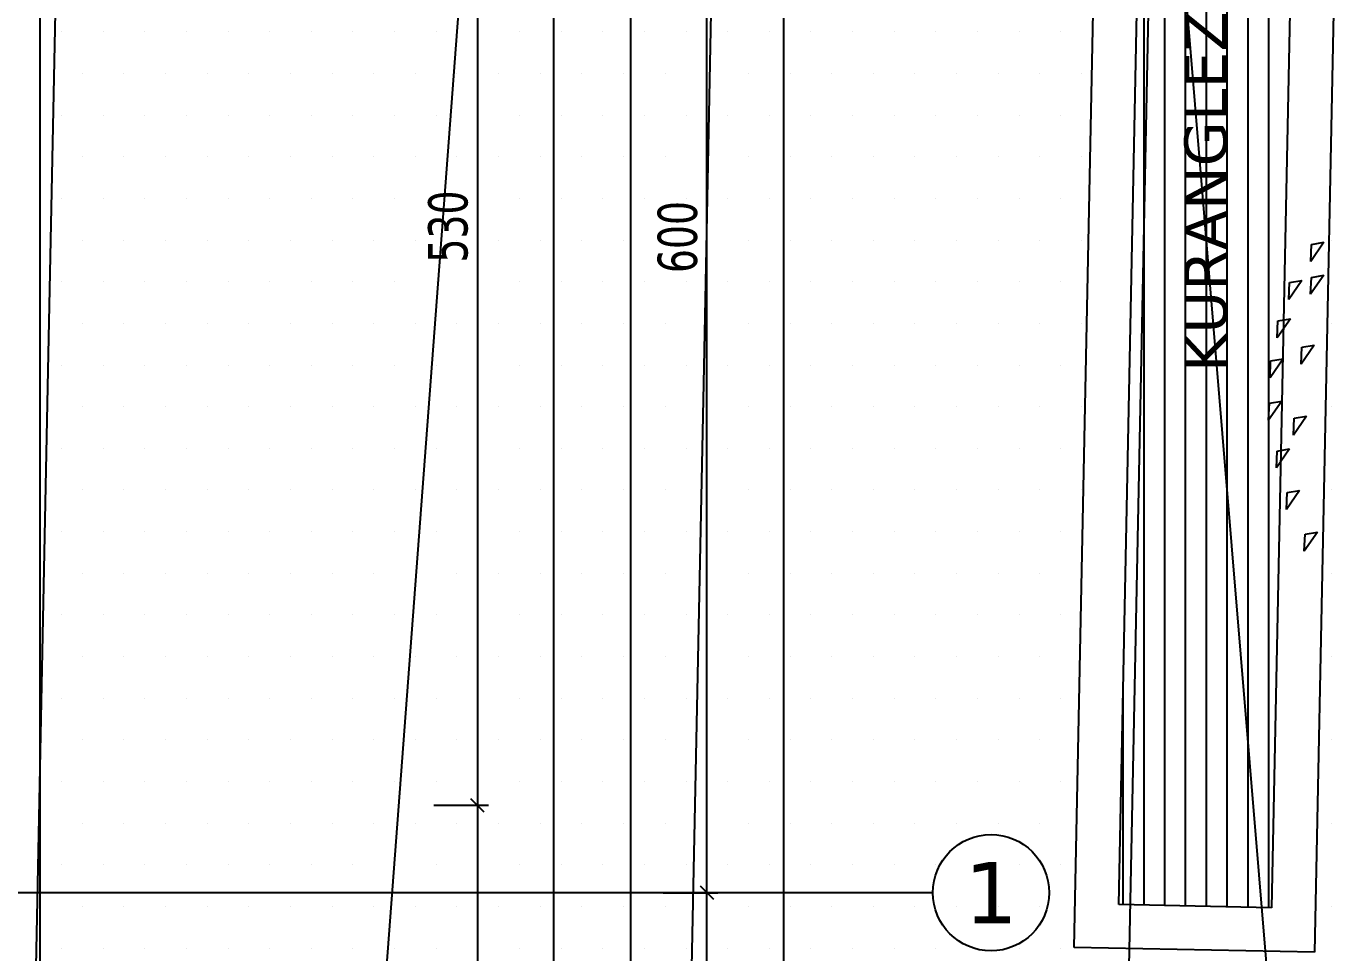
# Model space of a CAD drawing. Header units: millimetres. Extents: x 43168.9 to 43194.6, y -25545.1 to -25543.4.
# Drawn here: x 43172.2066 to 43172.3261, y -25544.3494 to -25544.2646 of the extents above; entities that cross this region are included whole.
import ezdxf
from ezdxf.enums import TextEntityAlignment as Align

# ---------------------------------------------------------------- set-up
doc = ezdxf.new("R2010")
doc.units = ezdxf.units.MM
doc.header["$LTSCALE"] = 200
for name, pattern in [('DASHDOT', [1, 0.5, -0.25, 0, -0.25]), ('DASHDOT2', [0.5, 0.25, -0.125, 0, -0.125]), ('HIDDEN2', [0.1875, 0.125, -0.0625])]:
    doc.linetypes.add(name, pattern=pattern)
doc.layers.add('agac_sgh', color=7, linetype='Continuous', true_color=0x244700)
doc.layers.add('cim_sgh', color=7, linetype='Continuous', true_color=0x248f00)
for name, color, linetype in [('aks_sgh', 5, 'DASHDOT2'), ('gor-2_sgh', 161, 'Continuous'), ('izd.tas.alt_sgh', 214, 'HIDDEN2'), ('olcuaks_sgh', 41, 'Continuous'), ('olcudis_sgh', 185, 'Continuous'), ('tarama-zemin_sgh', 197, 'Continuous'), ('vaziyet-01_sgh', 33, 'Continuous'), ('yapi-yaklasma_sgh', 41, 'DASHDOT'), ('yazi-merdi_sgh', 9, 'Continuous')]:
    doc.layers.add(name, color=color, linetype=linetype)
doc.styles.add('dim', font='VERDANA.TTF', dxfattribs={"width": 0.7})
doc.styles.add('text1', font='VERDANA.TTF')

msp = doc.modelspace()

# ---------------------------------------------------------------- linework, layer by layer
at = {"color": 0, "linetype": 'ByBlock', "lineweight": -2}
for p, q in [((43172.24728, -25544.33532), (43172.24848, -25544.33652)), ((43172.24848, -25544.33652), (43172.24728, -25544.33532)), ((43172.26948, -25544.34452), (43172.26828, -25544.34332)), ((43172.26828, -25544.34332), (43172.26948, -25544.34452))]:
    msp.add_line(p, q, dxfattribs=at)
msp.add_line((43172.28956, -25544.34392), (43172.26688, -25544.34392))
at = {"linetype": 'Continuous'}
msp.add_circle((43172.29488, -25544.34392), 0.00532, dxfattribs=at)
at = {"layer": 'agac_sgh', "color": 0}
for p, q in [((43172.32534, -25544.28441), (43172.32414, -25544.28616)), ((43172.32414, -25544.28616), (43172.32421, -25544.28461)), ((43172.32421, -25544.28461), (43172.32534, -25544.28441)), ((43172.32333, -25544.2879), (43172.32213, -25544.28965)), ((43172.32213, -25544.28965), (43172.3222, -25544.2881)), ((43172.3222, -25544.2881), (43172.32333, -25544.2879)), ((43172.32533, -25544.28743), (43172.32413, -25544.28917)), ((43172.32413, -25544.28917), (43172.3242, -25544.28762)), ((43172.3242, -25544.28762), (43172.32533, -25544.28743)), ((43172.32227, -25544.29142), (43172.32107, -25544.29316)), ((43172.32107, -25544.29316), (43172.32114, -25544.29161)), ((43172.32114, -25544.29161), (43172.32227, -25544.29142)), ((43172.32446, -25544.29381), (43172.32326, -25544.29555)), ((43172.32326, -25544.29555), (43172.32333, -25544.294)), ((43172.32333, -25544.294), (43172.32446, -25544.29381)), ((43172.3216, -25544.29506), (43172.32041, -25544.2968)), ((43172.32041, -25544.2968), (43172.32047, -25544.29526)), ((43172.32047, -25544.29526), (43172.3216, -25544.29506)), ((43172.32148, -25544.29895), (43172.32028, -25544.30069)), ((43172.32028, -25544.30069), (43172.32035, -25544.29914)), ((43172.32035, -25544.29914), (43172.32148, -25544.29895)), ((43172.32375, -25544.30031), (43172.32255, -25544.30205)), ((43172.32255, -25544.30205), (43172.32262, -25544.3005)), ((43172.32262, -25544.3005), (43172.32375, -25544.30031)), ((43172.3222, -25544.30331), (43172.321, -25544.30506)), ((43172.321, -25544.30506), (43172.32106, -25544.30351)), ((43172.32106, -25544.30351), (43172.3222, -25544.30331)), ((43172.32311, -25544.30712), (43172.32192, -25544.30886)), ((43172.32192, -25544.30886), (43172.32198, -25544.30731)), ((43172.32198, -25544.30731), (43172.32311, -25544.30712)), ((43172.32475, -25544.31094), (43172.32355, -25544.31268)), ((43172.32355, -25544.31268), (43172.32362, -25544.31113)), ((43172.32362, -25544.31113), (43172.32475, -25544.31094))]:
    msp.add_line(p, q, dxfattribs=at)
at = {"layer": 'aks_sgh'}
msp.add_line((43172.26688, -25544.34392), (43171.46488, -25544.34392), dxfattribs=at)
at = {"layer": 'cim_sgh'}
for p, q in [((43172.20982, -25544.26516), (43172.20982, -25544.26516)), ((43172.21363, -25544.26516), (43172.21363, -25544.26516)), ((43172.21744, -25544.26516), (43172.21744, -25544.26516)), ((43172.22125, -25544.26516), (43172.22125, -25544.26516)), ((43172.22506, -25544.26516), (43172.22506, -25544.26516)), ((43172.22887, -25544.26516), (43172.22887, -25544.26516)), ((43172.23268, -25544.26516), (43172.23268, -25544.26516)), ((43172.23649, -25544.26516), (43172.23649, -25544.26516)), ((43172.2403, -25544.26516), (43172.2403, -25544.26516)), ((43172.24411, -25544.26516), (43172.24411, -25544.26516)), ((43172.24792, -25544.26516), (43172.24792, -25544.26516)), ((43172.25173, -25544.26516), (43172.25173, -25544.26516)), ((43172.25554, -25544.26516), (43172.25554, -25544.26516)), ((43172.25935, -25544.26516), (43172.25935, -25544.26516)), ((43172.26316, -25544.26516), (43172.26316, -25544.26516)), ((43172.26697, -25544.26516), (43172.26697, -25544.26516)), ((43172.27078, -25544.26516), (43172.27078, -25544.26516)), ((43172.27459, -25544.26516), (43172.27459, -25544.26516)), ((43172.2784, -25544.26516), (43172.2784, -25544.26516)), ((43172.28221, -25544.26516), (43172.28221, -25544.26516)), ((43172.28602, -25544.26516), (43172.28602, -25544.26516)), ((43172.28983, -25544.26516), (43172.28983, -25544.26516)), ((43172.29364, -25544.26516), (43172.29364, -25544.26516)), ((43172.29745, -25544.26516), (43172.29745, -25544.26516)), ((43172.30126, -25544.26516), (43172.30126, -25544.26516)), ((43172.20791, -25544.26897), (43172.20791, -25544.26897)), ((43172.21172, -25544.26897), (43172.21172, -25544.26897)), ((43172.21553, -25544.26897), (43172.21553, -25544.26897)), ((43172.21934, -25544.26897), (43172.21934, -25544.26897)), ((43172.22315, -25544.26897), (43172.22315, -25544.26897)), ((43172.22696, -25544.26897), (43172.22696, -25544.26897)), ((43172.23077, -25544.26897), (43172.23077, -25544.26897)), ((43172.23458, -25544.26897), (43172.23458, -25544.26897)), ((43172.23839, -25544.26897), (43172.23839, -25544.26897)), ((43172.2422, -25544.26897), (43172.2422, -25544.26897)), ((43172.24601, -25544.26897), (43172.24601, -25544.26897)), ((43172.24982, -25544.26897), (43172.24982, -25544.26897)), ((43172.25363, -25544.26897), (43172.25363, -25544.26897)), ((43172.25744, -25544.26897), (43172.25744, -25544.26897)), ((43172.26125, -25544.26897), (43172.26125, -25544.26897)), ((43172.26506, -25544.26897), (43172.26506, -25544.26897)), ((43172.26887, -25544.26897), (43172.26887, -25544.26897)), ((43172.27268, -25544.26897), (43172.27268, -25544.26897)), ((43172.27649, -25544.26897), (43172.27649, -25544.26897)), ((43172.2803, -25544.26897), (43172.2803, -25544.26897)), ((43172.28411, -25544.26897), (43172.28411, -25544.26897)), ((43172.28792, -25544.26897), (43172.28792, -25544.26897)), ((43172.29173, -25544.26897), (43172.29173, -25544.26897)), ((43172.29554, -25544.26897), (43172.29554, -25544.26897)), ((43172.29935, -25544.26897), (43172.29935, -25544.26897)), ((43172.30316, -25544.26897), (43172.30316, -25544.26897)), ((43172.20982, -25544.27278), (43172.20982, -25544.27278)), ((43172.21363, -25544.27278), (43172.21363, -25544.27278)), ((43172.21744, -25544.27278), (43172.21744, -25544.27278)), ((43172.22125, -25544.27278), (43172.22125, -25544.27278)), ((43172.22506, -25544.27278), (43172.22506, -25544.27278)), ((43172.22887, -25544.27278), (43172.22887, -25544.27278)), ((43172.23268, -25544.27278), (43172.23268, -25544.27278)), ((43172.23649, -25544.27278), (43172.23649, -25544.27278)), ((43172.2403, -25544.27278), (43172.2403, -25544.27278)), ((43172.24411, -25544.27278), (43172.24411, -25544.27278)), ((43172.24792, -25544.27278), (43172.24792, -25544.27278)), ((43172.25173, -25544.27278), (43172.25173, -25544.27278)), ((43172.25554, -25544.27278), (43172.25554, -25544.27278)), ((43172.25935, -25544.27278), (43172.25935, -25544.27278)), ((43172.26316, -25544.27278), (43172.26316, -25544.27278)), ((43172.26697, -25544.27278), (43172.26697, -25544.27278)), ((43172.27078, -25544.27278), (43172.27078, -25544.27278)), ((43172.27459, -25544.27278), (43172.27459, -25544.27278)), ((43172.2784, -25544.27278), (43172.2784, -25544.27278)), ((43172.28221, -25544.27278), (43172.28221, -25544.27278)), ((43172.28602, -25544.27278), (43172.28602, -25544.27278)), ((43172.28983, -25544.27278), (43172.28983, -25544.27278)), ((43172.29364, -25544.27278), (43172.29364, -25544.27278)), ((43172.29745, -25544.27278), (43172.29745, -25544.27278)), ((43172.30126, -25544.27278), (43172.30126, -25544.27278)), ((43172.20791, -25544.27659), (43172.20791, -25544.27659)), ((43172.21172, -25544.27659), (43172.21172, -25544.27659)), ((43172.21553, -25544.27659), (43172.21553, -25544.27659)), ((43172.21934, -25544.27659), (43172.21934, -25544.27659)), ((43172.22315, -25544.27659), (43172.22315, -25544.27659)), ((43172.22696, -25544.27659), (43172.22696, -25544.27659)), ((43172.23077, -25544.27659), (43172.23077, -25544.27659)), ((43172.23458, -25544.27659), (43172.23458, -25544.27659)), ((43172.23839, -25544.27659), (43172.23839, -25544.27659)), ((43172.2422, -25544.27659), (43172.2422, -25544.27659)), ((43172.24601, -25544.27659), (43172.24601, -25544.27659)), ((43172.24982, -25544.27659), (43172.24982, -25544.27659)), ((43172.25363, -25544.27659), (43172.25363, -25544.27659)), ((43172.25744, -25544.27659), (43172.25744, -25544.27659)), ((43172.26125, -25544.27659), (43172.26125, -25544.27659)), ((43172.26506, -25544.27659), (43172.26506, -25544.27659)), ((43172.26887, -25544.27659), (43172.26887, -25544.27659)), ((43172.27268, -25544.27659), (43172.27268, -25544.27659)), ((43172.27649, -25544.27659), (43172.27649, -25544.27659)), ((43172.2803, -25544.27659), (43172.2803, -25544.27659)), ((43172.28411, -25544.27659), (43172.28411, -25544.27659)), ((43172.28792, -25544.27659), (43172.28792, -25544.27659)), ((43172.29173, -25544.27659), (43172.29173, -25544.27659)), ((43172.29554, -25544.27659), (43172.29554, -25544.27659)), ((43172.29935, -25544.27659), (43172.29935, -25544.27659)), ((43172.30316, -25544.27659), (43172.30316, -25544.27659)), ((43172.32602, -25544.27659), (43172.32602, -25544.27659)), ((43172.20982, -25544.2804), (43172.20982, -25544.2804)), ((43172.21363, -25544.2804), (43172.21363, -25544.2804)), ((43172.21744, -25544.2804), (43172.21744, -25544.2804)), ((43172.22125, -25544.2804), (43172.22125, -25544.2804)), ((43172.22506, -25544.2804), (43172.22506, -25544.2804)), ((43172.22887, -25544.2804), (43172.22887, -25544.2804)), ((43172.23268, -25544.2804), (43172.23268, -25544.2804)), ((43172.23649, -25544.2804), (43172.23649, -25544.2804)), ((43172.2403, -25544.2804), (43172.2403, -25544.2804)), ((43172.24411, -25544.2804), (43172.24411, -25544.2804)), ((43172.24792, -25544.2804), (43172.24792, -25544.2804)), ((43172.25173, -25544.2804), (43172.25173, -25544.2804)), ((43172.25554, -25544.2804), (43172.25554, -25544.2804)), ((43172.25935, -25544.2804), (43172.25935, -25544.2804)), ((43172.26316, -25544.2804), (43172.26316, -25544.2804)), ((43172.26697, -25544.2804), (43172.26697, -25544.2804)), ((43172.27078, -25544.2804), (43172.27078, -25544.2804)), ((43172.27459, -25544.2804), (43172.27459, -25544.2804)), ((43172.2784, -25544.2804), (43172.2784, -25544.2804)), ((43172.28221, -25544.2804), (43172.28221, -25544.2804)), ((43172.28602, -25544.2804), (43172.28602, -25544.2804)), ((43172.28983, -25544.2804), (43172.28983, -25544.2804)), ((43172.29364, -25544.2804), (43172.29364, -25544.2804)), ((43172.29745, -25544.2804), (43172.29745, -25544.2804)), ((43172.30126, -25544.2804), (43172.30126, -25544.2804)), ((43172.20791, -25544.28421), (43172.20791, -25544.28421)), ((43172.21172, -25544.28421), (43172.21172, -25544.28421)), ((43172.21553, -25544.28421), (43172.21553, -25544.28421)), ((43172.21934, -25544.28421), (43172.21934, -25544.28421)), ((43172.22315, -25544.28421), (43172.22315, -25544.28421)), ((43172.22696, -25544.28421), (43172.22696, -25544.28421)), ((43172.23077, -25544.28421), (43172.23077, -25544.28421)), ((43172.23458, -25544.28421), (43172.23458, -25544.28421)), ((43172.23839, -25544.28421), (43172.23839, -25544.28421)), ((43172.2422, -25544.28421), (43172.2422, -25544.28421)), ((43172.24601, -25544.28421), (43172.24601, -25544.28421)), ((43172.24982, -25544.28421), (43172.24982, -25544.28421)), ((43172.25363, -25544.28421), (43172.25363, -25544.28421)), ((43172.25744, -25544.28421), (43172.25744, -25544.28421)), ((43172.26125, -25544.28421), (43172.26125, -25544.28421)), ((43172.26506, -25544.28421), (43172.26506, -25544.28421)), ((43172.26887, -25544.28421), (43172.26887, -25544.28421)), ((43172.27268, -25544.28421), (43172.27268, -25544.28421)), ((43172.27649, -25544.28421), (43172.27649, -25544.28421)), ((43172.2803, -25544.28421), (43172.2803, -25544.28421)), ((43172.28411, -25544.28421), (43172.28411, -25544.28421)), ((43172.28792, -25544.28421), (43172.28792, -25544.28421)), ((43172.29173, -25544.28421), (43172.29173, -25544.28421)), ((43172.29554, -25544.28421), (43172.29554, -25544.28421)), ((43172.29935, -25544.28421), (43172.29935, -25544.28421)), ((43172.30316, -25544.28421), (43172.30316, -25544.28421)), ((43172.32602, -25544.28421), (43172.32602, -25544.28421)), ((43172.20982, -25544.28802), (43172.20982, -25544.28802)), ((43172.21363, -25544.28802), (43172.21363, -25544.28802)), ((43172.21744, -25544.28802), (43172.21744, -25544.28802)), ((43172.22125, -25544.28802), (43172.22125, -25544.28802)), ((43172.22506, -25544.28802), (43172.22506, -25544.28802)), ((43172.22887, -25544.28802), (43172.22887, -25544.28802)), ((43172.23268, -25544.28802), (43172.23268, -25544.28802)), ((43172.23649, -25544.28802), (43172.23649, -25544.28802)), ((43172.2403, -25544.28802), (43172.2403, -25544.28802)), ((43172.24411, -25544.28802), (43172.24411, -25544.28802)), ((43172.24792, -25544.28802), (43172.24792, -25544.28802)), ((43172.25173, -25544.28802), (43172.25173, -25544.28802)), ((43172.25554, -25544.28802), (43172.25554, -25544.28802)), ((43172.25935, -25544.28802), (43172.25935, -25544.28802)), ((43172.26316, -25544.28802), (43172.26316, -25544.28802)), ((43172.26697, -25544.28802), (43172.26697, -25544.28802)), ((43172.27078, -25544.28802), (43172.27078, -25544.28802)), ((43172.27459, -25544.28802), (43172.27459, -25544.28802)), ((43172.2784, -25544.28802), (43172.2784, -25544.28802)), ((43172.28221, -25544.28802), (43172.28221, -25544.28802)), ((43172.28602, -25544.28802), (43172.28602, -25544.28802)), ((43172.28983, -25544.28802), (43172.28983, -25544.28802)), ((43172.29364, -25544.28802), (43172.29364, -25544.28802)), ((43172.29745, -25544.28802), (43172.29745, -25544.28802)), ((43172.30126, -25544.28802), (43172.30126, -25544.28802)), ((43172.20791, -25544.29183), (43172.20791, -25544.29183)), ((43172.21172, -25544.29183), (43172.21172, -25544.29183)), ((43172.21553, -25544.29183), (43172.21553, -25544.29183)), ((43172.21934, -25544.29183), (43172.21934, -25544.29183)), ((43172.22315, -25544.29183), (43172.22315, -25544.29183)), ((43172.22696, -25544.29183), (43172.22696, -25544.29183)), ((43172.23077, -25544.29183), (43172.23077, -25544.29183)), ((43172.23458, -25544.29183), (43172.23458, -25544.29183)), ((43172.23839, -25544.29183), (43172.23839, -25544.29183)), ((43172.2422, -25544.29183), (43172.2422, -25544.29183)), ((43172.24601, -25544.29183), (43172.24601, -25544.29183)), ((43172.24982, -25544.29183), (43172.24982, -25544.29183)), ((43172.25363, -25544.29183), (43172.25363, -25544.29183)), ((43172.25744, -25544.29183), (43172.25744, -25544.29183)), ((43172.26125, -25544.29183), (43172.26125, -25544.29183)), ((43172.26506, -25544.29183), (43172.26506, -25544.29183)), ((43172.26887, -25544.29183), (43172.26887, -25544.29183)), ((43172.27268, -25544.29183), (43172.27268, -25544.29183)), ((43172.27649, -25544.29183), (43172.27649, -25544.29183)), ((43172.2803, -25544.29183), (43172.2803, -25544.29183)), ((43172.28411, -25544.29183), (43172.28411, -25544.29183)), ((43172.28792, -25544.29183), (43172.28792, -25544.29183)), ((43172.29173, -25544.29183), (43172.29173, -25544.29183)), ((43172.29554, -25544.29183), (43172.29554, -25544.29183)), ((43172.29935, -25544.29183), (43172.29935, -25544.29183)), ((43172.30316, -25544.29183), (43172.30316, -25544.29183)), ((43172.32602, -25544.29183), (43172.32602, -25544.29183)), ((43172.20982, -25544.29564), (43172.20982, -25544.29564)), ((43172.21363, -25544.29564), (43172.21363, -25544.29564)), ((43172.21744, -25544.29564), (43172.21744, -25544.29564)), ((43172.22125, -25544.29564), (43172.22125, -25544.29564)), ((43172.22506, -25544.29564), (43172.22506, -25544.29564)), ((43172.22887, -25544.29564), (43172.22887, -25544.29564)), ((43172.23268, -25544.29564), (43172.23268, -25544.29564)), ((43172.23649, -25544.29564), (43172.23649, -25544.29564)), ((43172.2403, -25544.29564), (43172.2403, -25544.29564)), ((43172.24411, -25544.29564), (43172.24411, -25544.29564)), ((43172.24792, -25544.29564), (43172.24792, -25544.29564)), ((43172.25173, -25544.29564), (43172.25173, -25544.29564)), ((43172.25554, -25544.29564), (43172.25554, -25544.29564)), ((43172.25935, -25544.29564), (43172.25935, -25544.29564)), ((43172.26316, -25544.29564), (43172.26316, -25544.29564)), ((43172.26697, -25544.29564), (43172.26697, -25544.29564)), ((43172.27078, -25544.29564), (43172.27078, -25544.29564)), ((43172.27459, -25544.29564), (43172.27459, -25544.29564)), ((43172.2784, -25544.29564), (43172.2784, -25544.29564)), ((43172.28221, -25544.29564), (43172.28221, -25544.29564)), ((43172.28602, -25544.29564), (43172.28602, -25544.29564)), ((43172.28983, -25544.29564), (43172.28983, -25544.29564)), ((43172.29364, -25544.29564), (43172.29364, -25544.29564)), ((43172.29745, -25544.29564), (43172.29745, -25544.29564)), ((43172.30126, -25544.29564), (43172.30126, -25544.29564)), ((43172.20791, -25544.29945), (43172.20791, -25544.29945)), ((43172.21172, -25544.29945), (43172.21172, -25544.29945)), ((43172.21553, -25544.29945), (43172.21553, -25544.29945)), ((43172.21934, -25544.29945), (43172.21934, -25544.29945)), ((43172.22315, -25544.29945), (43172.22315, -25544.29945)), ((43172.22696, -25544.29945), (43172.22696, -25544.29945)), ((43172.23077, -25544.29945), (43172.23077, -25544.29945)), ((43172.23458, -25544.29945), (43172.23458, -25544.29945)), ((43172.23839, -25544.29945), (43172.23839, -25544.29945)), ((43172.2422, -25544.29945), (43172.2422, -25544.29945)), ((43172.24601, -25544.29945), (43172.24601, -25544.29945)), ((43172.24982, -25544.29945), (43172.24982, -25544.29945)), ((43172.25363, -25544.29945), (43172.25363, -25544.29945)), ((43172.25744, -25544.29945), (43172.25744, -25544.29945)), ((43172.26125, -25544.29945), (43172.26125, -25544.29945)), ((43172.26506, -25544.29945), (43172.26506, -25544.29945)), ((43172.26887, -25544.29945), (43172.26887, -25544.29945)), ((43172.27268, -25544.29945), (43172.27268, -25544.29945)), ((43172.27649, -25544.29945), (43172.27649, -25544.29945)), ((43172.2803, -25544.29945), (43172.2803, -25544.29945)), ((43172.28411, -25544.29945), (43172.28411, -25544.29945)), ((43172.28792, -25544.29945), (43172.28792, -25544.29945)), ((43172.29173, -25544.29945), (43172.29173, -25544.29945)), ((43172.29554, -25544.29945), (43172.29554, -25544.29945)), ((43172.29935, -25544.29945), (43172.29935, -25544.29945)), ((43172.30316, -25544.29945), (43172.30316, -25544.29945)), ((43172.32602, -25544.29945), (43172.32602, -25544.29945)), ((43172.20982, -25544.30326), (43172.20982, -25544.30326)), ((43172.21363, -25544.30326), (43172.21363, -25544.30326)), ((43172.21744, -25544.30326), (43172.21744, -25544.30326)), ((43172.22125, -25544.30326), (43172.22125, -25544.30326)), ((43172.22506, -25544.30326), (43172.22506, -25544.30326)), ((43172.22887, -25544.30326), (43172.22887, -25544.30326)), ((43172.23268, -25544.30326), (43172.23268, -25544.30326)), ((43172.23649, -25544.30326), (43172.23649, -25544.30326)), ((43172.2403, -25544.30326), (43172.2403, -25544.30326)), ((43172.24411, -25544.30326), (43172.24411, -25544.30326)), ((43172.24792, -25544.30326), (43172.24792, -25544.30326)), ((43172.25173, -25544.30326), (43172.25173, -25544.30326)), ((43172.25554, -25544.30326), (43172.25554, -25544.30326)), ((43172.25935, -25544.30326), (43172.25935, -25544.30326)), ((43172.26316, -25544.30326), (43172.26316, -25544.30326)), ((43172.26697, -25544.30326), (43172.26697, -25544.30326)), ((43172.27078, -25544.30326), (43172.27078, -25544.30326)), ((43172.27459, -25544.30326), (43172.27459, -25544.30326)), ((43172.2784, -25544.30326), (43172.2784, -25544.30326)), ((43172.28221, -25544.30326), (43172.28221, -25544.30326)), ((43172.28602, -25544.30326), (43172.28602, -25544.30326)), ((43172.28983, -25544.30326), (43172.28983, -25544.30326)), ((43172.29364, -25544.30326), (43172.29364, -25544.30326)), ((43172.29745, -25544.30326), (43172.29745, -25544.30326)), ((43172.30126, -25544.30326), (43172.30126, -25544.30326)), ((43172.20791, -25544.30707), (43172.20791, -25544.30707)), ((43172.21172, -25544.30707), (43172.21172, -25544.30707)), ((43172.21553, -25544.30707), (43172.21553, -25544.30707)), ((43172.21934, -25544.30707), (43172.21934, -25544.30707)), ((43172.22315, -25544.30707), (43172.22315, -25544.30707)), ((43172.22696, -25544.30707), (43172.22696, -25544.30707)), ((43172.23077, -25544.30707), (43172.23077, -25544.30707)), ((43172.23458, -25544.30707), (43172.23458, -25544.30707)), ((43172.23839, -25544.30707), (43172.23839, -25544.30707)), ((43172.2422, -25544.30707), (43172.2422, -25544.30707)), ((43172.24601, -25544.30707), (43172.24601, -25544.30707)), ((43172.24982, -25544.30707), (43172.24982, -25544.30707)), ((43172.25363, -25544.30707), (43172.25363, -25544.30707)), ((43172.25744, -25544.30707), (43172.25744, -25544.30707)), ((43172.26125, -25544.30707), (43172.26125, -25544.30707)), ((43172.26506, -25544.30707), (43172.26506, -25544.30707)), ((43172.26887, -25544.30707), (43172.26887, -25544.30707)), ((43172.27268, -25544.30707), (43172.27268, -25544.30707)), ((43172.27649, -25544.30707), (43172.27649, -25544.30707)), ((43172.2803, -25544.30707), (43172.2803, -25544.30707)), ((43172.28411, -25544.30707), (43172.28411, -25544.30707)), ((43172.28792, -25544.30707), (43172.28792, -25544.30707)), ((43172.29173, -25544.30707), (43172.29173, -25544.30707)), ((43172.29554, -25544.30707), (43172.29554, -25544.30707)), ((43172.29935, -25544.30707), (43172.29935, -25544.30707)), ((43172.30316, -25544.30707), (43172.30316, -25544.30707)), ((43172.32602, -25544.30707), (43172.32602, -25544.30707)), ((43172.20982, -25544.31088), (43172.20982, -25544.31088)), ((43172.21363, -25544.31088), (43172.21363, -25544.31088)), ((43172.21744, -25544.31088), (43172.21744, -25544.31088)), ((43172.22125, -25544.31088), (43172.22125, -25544.31088)), ((43172.22506, -25544.31088), (43172.22506, -25544.31088)), ((43172.22887, -25544.31088), (43172.22887, -25544.31088)), ((43172.23268, -25544.31088), (43172.23268, -25544.31088)), ((43172.23649, -25544.31088), (43172.23649, -25544.31088)), ((43172.2403, -25544.31088), (43172.2403, -25544.31088)), ((43172.24411, -25544.31088), (43172.24411, -25544.31088)), ((43172.24792, -25544.31088), (43172.24792, -25544.31088)), ((43172.25173, -25544.31088), (43172.25173, -25544.31088)), ((43172.25554, -25544.31088), (43172.25554, -25544.31088)), ((43172.25935, -25544.31088), (43172.25935, -25544.31088)), ((43172.26316, -25544.31088), (43172.26316, -25544.31088)), ((43172.26697, -25544.31088), (43172.26697, -25544.31088)), ((43172.27078, -25544.31088), (43172.27078, -25544.31088)), ((43172.27459, -25544.31088), (43172.27459, -25544.31088)), ((43172.2784, -25544.31088), (43172.2784, -25544.31088)), ((43172.28221, -25544.31088), (43172.28221, -25544.31088)), ((43172.28602, -25544.31088), (43172.28602, -25544.31088)), ((43172.28983, -25544.31088), (43172.28983, -25544.31088)), ((43172.29364, -25544.31088), (43172.29364, -25544.31088)), ((43172.29745, -25544.31088), (43172.29745, -25544.31088)), ((43172.30126, -25544.31088), (43172.30126, -25544.31088)), ((43172.20791, -25544.31469), (43172.20791, -25544.31469)), ((43172.21172, -25544.31469), (43172.21172, -25544.31469)), ((43172.21553, -25544.31469), (43172.21553, -25544.31469)), ((43172.21934, -25544.31469), (43172.21934, -25544.31469)), ((43172.22315, -25544.31469), (43172.22315, -25544.31469)), ((43172.22696, -25544.31469), (43172.22696, -25544.31469)), ((43172.23077, -25544.31469), (43172.23077, -25544.31469)), ((43172.23458, -25544.31469), (43172.23458, -25544.31469)), ((43172.23839, -25544.31469), (43172.23839, -25544.31469)), ((43172.2422, -25544.31469), (43172.2422, -25544.31469)), ((43172.24601, -25544.31469), (43172.24601, -25544.31469)), ((43172.24982, -25544.31469), (43172.24982, -25544.31469)), ((43172.25363, -25544.31469), (43172.25363, -25544.31469)), ((43172.25744, -25544.31469), (43172.25744, -25544.31469)), ((43172.26125, -25544.31469), (43172.26125, -25544.31469)), ((43172.26506, -25544.31469), (43172.26506, -25544.31469)), ((43172.26887, -25544.31469), (43172.26887, -25544.31469)), ((43172.27268, -25544.31469), (43172.27268, -25544.31469)), ((43172.27649, -25544.31469), (43172.27649, -25544.31469)), ((43172.2803, -25544.31469), (43172.2803, -25544.31469)), ((43172.28411, -25544.31469), (43172.28411, -25544.31469)), ((43172.28792, -25544.31469), (43172.28792, -25544.31469)), ((43172.29173, -25544.31469), (43172.29173, -25544.31469)), ((43172.29554, -25544.31469), (43172.29554, -25544.31469)), ((43172.29935, -25544.31469), (43172.29935, -25544.31469)), ((43172.30316, -25544.31469), (43172.30316, -25544.31469)), ((43172.32602, -25544.31469), (43172.32602, -25544.31469)), ((43172.20982, -25544.3185), (43172.20982, -25544.3185)), ((43172.21363, -25544.3185), (43172.21363, -25544.3185)), ((43172.21744, -25544.3185), (43172.21744, -25544.3185)), ((43172.22125, -25544.3185), (43172.22125, -25544.3185)), ((43172.22506, -25544.3185), (43172.22506, -25544.3185)), ((43172.22887, -25544.3185), (43172.22887, -25544.3185)), ((43172.23268, -25544.3185), (43172.23268, -25544.3185)), ((43172.23649, -25544.3185), (43172.23649, -25544.3185)), ((43172.2403, -25544.3185), (43172.2403, -25544.3185)), ((43172.24411, -25544.3185), (43172.24411, -25544.3185)), ((43172.24792, -25544.3185), (43172.24792, -25544.3185)), ((43172.25173, -25544.3185), (43172.25173, -25544.3185)), ((43172.25554, -25544.3185), (43172.25554, -25544.3185)), ((43172.25935, -25544.3185), (43172.25935, -25544.3185)), ((43172.26316, -25544.3185), (43172.26316, -25544.3185)), ((43172.26697, -25544.3185), (43172.26697, -25544.3185)), ((43172.27078, -25544.3185), (43172.27078, -25544.3185)), ((43172.27459, -25544.3185), (43172.27459, -25544.3185)), ((43172.2784, -25544.3185), (43172.2784, -25544.3185)), ((43172.28221, -25544.3185), (43172.28221, -25544.3185)), ((43172.28602, -25544.3185), (43172.28602, -25544.3185)), ((43172.28983, -25544.3185), (43172.28983, -25544.3185)), ((43172.29364, -25544.3185), (43172.29364, -25544.3185)), ((43172.29745, -25544.3185), (43172.29745, -25544.3185)), ((43172.30126, -25544.3185), (43172.30126, -25544.3185)), ((43172.20791, -25544.32231), (43172.20791, -25544.32231)), ((43172.21172, -25544.32231), (43172.21172, -25544.32231)), ((43172.21553, -25544.32231), (43172.21553, -25544.32231)), ((43172.21934, -25544.32231), (43172.21934, -25544.32231)), ((43172.22315, -25544.32231), (43172.22315, -25544.32231)), ((43172.22696, -25544.32231), (43172.22696, -25544.32231)), ((43172.23077, -25544.32231), (43172.23077, -25544.32231)), ((43172.23458, -25544.32231), (43172.23458, -25544.32231)), ((43172.23839, -25544.32231), (43172.23839, -25544.32231)), ((43172.2422, -25544.32231), (43172.2422, -25544.32231)), ((43172.24601, -25544.32231), (43172.24601, -25544.32231)), ((43172.24982, -25544.32231), (43172.24982, -25544.32231)), ((43172.25363, -25544.32231), (43172.25363, -25544.32231)), ((43172.25744, -25544.32231), (43172.25744, -25544.32231)), ((43172.26125, -25544.32231), (43172.26125, -25544.32231)), ((43172.26506, -25544.32231), (43172.26506, -25544.32231)), ((43172.26887, -25544.32231), (43172.26887, -25544.32231)), ((43172.27268, -25544.32231), (43172.27268, -25544.32231)), ((43172.27649, -25544.32231), (43172.27649, -25544.32231)), ((43172.2803, -25544.32231), (43172.2803, -25544.32231)), ((43172.28411, -25544.32231), (43172.28411, -25544.32231)), ((43172.28792, -25544.32231), (43172.28792, -25544.32231)), ((43172.29173, -25544.32231), (43172.29173, -25544.32231)), ((43172.29554, -25544.32231), (43172.29554, -25544.32231)), ((43172.29935, -25544.32231), (43172.29935, -25544.32231)), ((43172.32602, -25544.32231), (43172.32602, -25544.32231)), ((43172.20982, -25544.32612), (43172.20982, -25544.32612)), ((43172.21363, -25544.32612), (43172.21363, -25544.32612)), ((43172.21744, -25544.32612), (43172.21744, -25544.32612)), ((43172.22125, -25544.32612), (43172.22125, -25544.32612)), ((43172.22506, -25544.32612), (43172.22506, -25544.32612)), ((43172.22887, -25544.32612), (43172.22887, -25544.32612)), ((43172.23268, -25544.32612), (43172.23268, -25544.32612)), ((43172.23649, -25544.32612), (43172.23649, -25544.32612)), ((43172.2403, -25544.32612), (43172.2403, -25544.32612)), ((43172.24411, -25544.32612), (43172.24411, -25544.32612)), ((43172.24792, -25544.32612), (43172.24792, -25544.32612)), ((43172.25173, -25544.32612), (43172.25173, -25544.32612)), ((43172.25554, -25544.32612), (43172.25554, -25544.32612)), ((43172.25935, -25544.32612), (43172.25935, -25544.32612)), ((43172.26316, -25544.32612), (43172.26316, -25544.32612)), ((43172.26697, -25544.32612), (43172.26697, -25544.32612)), ((43172.27078, -25544.32612), (43172.27078, -25544.32612)), ((43172.27459, -25544.32612), (43172.27459, -25544.32612)), ((43172.2784, -25544.32612), (43172.2784, -25544.32612)), ((43172.28221, -25544.32612), (43172.28221, -25544.32612)), ((43172.28602, -25544.32612), (43172.28602, -25544.32612)), ((43172.28983, -25544.32612), (43172.28983, -25544.32612)), ((43172.29364, -25544.32612), (43172.29364, -25544.32612)), ((43172.29745, -25544.32612), (43172.29745, -25544.32612)), ((43172.30126, -25544.32612), (43172.30126, -25544.32612)), ((43172.20791, -25544.32993), (43172.20791, -25544.32993)), ((43172.21172, -25544.32993), (43172.21172, -25544.32993)), ((43172.21553, -25544.32993), (43172.21553, -25544.32993)), ((43172.21934, -25544.32993), (43172.21934, -25544.32993)), ((43172.22315, -25544.32993), (43172.22315, -25544.32993)), ((43172.22696, -25544.32993), (43172.22696, -25544.32993)), ((43172.23077, -25544.32993), (43172.23077, -25544.32993)), ((43172.23458, -25544.32993), (43172.23458, -25544.32993)), ((43172.23839, -25544.32993), (43172.23839, -25544.32993)), ((43172.2422, -25544.32993), (43172.2422, -25544.32993)), ((43172.24601, -25544.32993), (43172.24601, -25544.32993)), ((43172.24982, -25544.32993), (43172.24982, -25544.32993)), ((43172.25363, -25544.32993), (43172.25363, -25544.32993)), ((43172.25744, -25544.32993), (43172.25744, -25544.32993)), ((43172.26125, -25544.32993), (43172.26125, -25544.32993)), ((43172.26506, -25544.32993), (43172.26506, -25544.32993)), ((43172.26887, -25544.32993), (43172.26887, -25544.32993)), ((43172.27268, -25544.32993), (43172.27268, -25544.32993)), ((43172.27649, -25544.32993), (43172.27649, -25544.32993)), ((43172.2803, -25544.32993), (43172.2803, -25544.32993)), ((43172.28411, -25544.32993), (43172.28411, -25544.32993)), ((43172.28792, -25544.32993), (43172.28792, -25544.32993)), ((43172.29173, -25544.32993), (43172.29173, -25544.32993)), ((43172.29554, -25544.32993), (43172.29554, -25544.32993)), ((43172.29935, -25544.32993), (43172.29935, -25544.32993)), ((43172.32602, -25544.32993), (43172.32602, -25544.32993)), ((43172.20982, -25544.33374), (43172.20982, -25544.33374)), ((43172.21363, -25544.33374), (43172.21363, -25544.33374)), ((43172.21744, -25544.33374), (43172.21744, -25544.33374)), ((43172.22125, -25544.33374), (43172.22125, -25544.33374)), ((43172.22506, -25544.33374), (43172.22506, -25544.33374)), ((43172.22887, -25544.33374), (43172.22887, -25544.33374)), ((43172.23268, -25544.33374), (43172.23268, -25544.33374)), ((43172.23649, -25544.33374), (43172.23649, -25544.33374)), ((43172.2403, -25544.33374), (43172.2403, -25544.33374)), ((43172.24411, -25544.33374), (43172.24411, -25544.33374)), ((43172.24792, -25544.33374), (43172.24792, -25544.33374)), ((43172.25173, -25544.33374), (43172.25173, -25544.33374)), ((43172.25554, -25544.33374), (43172.25554, -25544.33374)), ((43172.25935, -25544.33374), (43172.25935, -25544.33374)), ((43172.26316, -25544.33374), (43172.26316, -25544.33374)), ((43172.26697, -25544.33374), (43172.26697, -25544.33374)), ((43172.27078, -25544.33374), (43172.27078, -25544.33374)), ((43172.27459, -25544.33374), (43172.27459, -25544.33374)), ((43172.2784, -25544.33374), (43172.2784, -25544.33374)), ((43172.28221, -25544.33374), (43172.28221, -25544.33374)), ((43172.28602, -25544.33374), (43172.28602, -25544.33374)), ((43172.28983, -25544.33374), (43172.28983, -25544.33374)), ((43172.29364, -25544.33374), (43172.29364, -25544.33374)), ((43172.29745, -25544.33374), (43172.29745, -25544.33374)), ((43172.30126, -25544.33374), (43172.30126, -25544.33374)), ((43172.20791, -25544.33755), (43172.20791, -25544.33755)), ((43172.21172, -25544.33755), (43172.21172, -25544.33755)), ((43172.21553, -25544.33755), (43172.21553, -25544.33755)), ((43172.21934, -25544.33755), (43172.21934, -25544.33755)), ((43172.22315, -25544.33755), (43172.22315, -25544.33755)), ((43172.22696, -25544.33755), (43172.22696, -25544.33755)), ((43172.23077, -25544.33755), (43172.23077, -25544.33755)), ((43172.23458, -25544.33755), (43172.23458, -25544.33755)), ((43172.23839, -25544.33755), (43172.23839, -25544.33755)), ((43172.2422, -25544.33755), (43172.2422, -25544.33755)), ((43172.24601, -25544.33755), (43172.24601, -25544.33755)), ((43172.24982, -25544.33755), (43172.24982, -25544.33755)), ((43172.25363, -25544.33755), (43172.25363, -25544.33755)), ((43172.25744, -25544.33755), (43172.25744, -25544.33755)), ((43172.26125, -25544.33755), (43172.26125, -25544.33755)), ((43172.26506, -25544.33755), (43172.26506, -25544.33755)), ((43172.26887, -25544.33755), (43172.26887, -25544.33755)), ((43172.27268, -25544.33755), (43172.27268, -25544.33755)), ((43172.27649, -25544.33755), (43172.27649, -25544.33755)), ((43172.2803, -25544.33755), (43172.2803, -25544.33755)), ((43172.28411, -25544.33755), (43172.28411, -25544.33755)), ((43172.28792, -25544.33755), (43172.28792, -25544.33755)), ((43172.29173, -25544.33755), (43172.29173, -25544.33755)), ((43172.29554, -25544.33755), (43172.29554, -25544.33755)), ((43172.29935, -25544.33755), (43172.29935, -25544.33755)), ((43172.32602, -25544.33755), (43172.32602, -25544.33755)), ((43172.20982, -25544.34136), (43172.20982, -25544.34136)), ((43172.21363, -25544.34136), (43172.21363, -25544.34136)), ((43172.21744, -25544.34136), (43172.21744, -25544.34136)), ((43172.22125, -25544.34136), (43172.22125, -25544.34136)), ((43172.22506, -25544.34136), (43172.22506, -25544.34136)), ((43172.22887, -25544.34136), (43172.22887, -25544.34136)), ((43172.23268, -25544.34136), (43172.23268, -25544.34136)), ((43172.23649, -25544.34136), (43172.23649, -25544.34136)), ((43172.2403, -25544.34136), (43172.2403, -25544.34136)), ((43172.24411, -25544.34136), (43172.24411, -25544.34136)), ((43172.24792, -25544.34136), (43172.24792, -25544.34136)), ((43172.25173, -25544.34136), (43172.25173, -25544.34136)), ((43172.25554, -25544.34136), (43172.25554, -25544.34136)), ((43172.25935, -25544.34136), (43172.25935, -25544.34136)), ((43172.26316, -25544.34136), (43172.26316, -25544.34136)), ((43172.26697, -25544.34136), (43172.26697, -25544.34136)), ((43172.27078, -25544.34136), (43172.27078, -25544.34136)), ((43172.27459, -25544.34136), (43172.27459, -25544.34136)), ((43172.2784, -25544.34136), (43172.2784, -25544.34136)), ((43172.28221, -25544.34136), (43172.28221, -25544.34136)), ((43172.28602, -25544.34136), (43172.28602, -25544.34136)), ((43172.28983, -25544.34136), (43172.28983, -25544.34136)), ((43172.29364, -25544.34136), (43172.29364, -25544.34136)), ((43172.29745, -25544.34136), (43172.29745, -25544.34136)), ((43172.30126, -25544.34136), (43172.30126, -25544.34136)), ((43172.20791, -25544.34517), (43172.20791, -25544.34517)), ((43172.21172, -25544.34517), (43172.21172, -25544.34517)), ((43172.21553, -25544.34517), (43172.21553, -25544.34517)), ((43172.21934, -25544.34517), (43172.21934, -25544.34517)), ((43172.22315, -25544.34517), (43172.22315, -25544.34517)), ((43172.22696, -25544.34517), (43172.22696, -25544.34517)), ((43172.23077, -25544.34517), (43172.23077, -25544.34517)), ((43172.23458, -25544.34517), (43172.23458, -25544.34517)), ((43172.23839, -25544.34517), (43172.23839, -25544.34517)), ((43172.2422, -25544.34517), (43172.2422, -25544.34517)), ((43172.24601, -25544.34517), (43172.24601, -25544.34517)), ((43172.24982, -25544.34517), (43172.24982, -25544.34517)), ((43172.25363, -25544.34517), (43172.25363, -25544.34517)), ((43172.25744, -25544.34517), (43172.25744, -25544.34517)), ((43172.26125, -25544.34517), (43172.26125, -25544.34517)), ((43172.26506, -25544.34517), (43172.26506, -25544.34517)), ((43172.26887, -25544.34517), (43172.26887, -25544.34517)), ((43172.27268, -25544.34517), (43172.27268, -25544.34517)), ((43172.27649, -25544.34517), (43172.27649, -25544.34517)), ((43172.2803, -25544.34517), (43172.2803, -25544.34517)), ((43172.28411, -25544.34517), (43172.28411, -25544.34517)), ((43172.28792, -25544.34517), (43172.28792, -25544.34517)), ((43172.29173, -25544.34517), (43172.29173, -25544.34517)), ((43172.29554, -25544.34517), (43172.29554, -25544.34517)), ((43172.29935, -25544.34517), (43172.29935, -25544.34517)), ((43172.32602, -25544.34517), (43172.32602, -25544.34517)), ((43172.20982, -25544.34898), (43172.20982, -25544.34898)), ((43172.21363, -25544.34898), (43172.21363, -25544.34898)), ((43172.21744, -25544.34898), (43172.21744, -25544.34898)), ((43172.22125, -25544.34898), (43172.22125, -25544.34898)), ((43172.22506, -25544.34898), (43172.22506, -25544.34898)), ((43172.22887, -25544.34898), (43172.22887, -25544.34898)), ((43172.23268, -25544.34898), (43172.23268, -25544.34898)), ((43172.23649, -25544.34898), (43172.23649, -25544.34898)), ((43172.2403, -25544.34898), (43172.2403, -25544.34898)), ((43172.24411, -25544.34898), (43172.24411, -25544.34898)), ((43172.24792, -25544.34898), (43172.24792, -25544.34898)), ((43172.25173, -25544.34898), (43172.25173, -25544.34898)), ((43172.25554, -25544.34898), (43172.25554, -25544.34898)), ((43172.25935, -25544.34898), (43172.25935, -25544.34898)), ((43172.26316, -25544.34898), (43172.26316, -25544.34898)), ((43172.26697, -25544.34898), (43172.26697, -25544.34898)), ((43172.27078, -25544.34898), (43172.27078, -25544.34898)), ((43172.27459, -25544.34898), (43172.27459, -25544.34898)), ((43172.2784, -25544.34898), (43172.2784, -25544.34898)), ((43172.28221, -25544.34898), (43172.28221, -25544.34898)), ((43172.28602, -25544.34898), (43172.28602, -25544.34898)), ((43172.28983, -25544.34898), (43172.28983, -25544.34898)), ((43172.29364, -25544.34898), (43172.29364, -25544.34898)), ((43172.29745, -25544.34898), (43172.29745, -25544.34898)), ((43172.30126, -25544.34898), (43172.30126, -25544.34898)), ((43172.30507, -25544.34898), (43172.30507, -25544.34898))]:
    msp.add_line(p, q, dxfattribs=at)
at = {"layer": 'gor-2_sgh'}
for p, q in [((43172.30249, -25544.34892), (43172.30513, -25544.21892)), ((43172.32713, -25544.21937), (43172.32448, -25544.34937)), ((43172.30657, -25544.345), (43172.30905, -25544.223)), ((43172.32305, -25544.22328), (43172.32056, -25544.34529)), ((43172.32056, -25544.34529), (43172.30657, -25544.345)), ((43172.32448, -25544.34937), (43172.30249, -25544.34892))]:
    msp.add_line(p, q, dxfattribs=at)
at = {"layer": 'izd.tas.alt_sgh'}
msp.add_line((43172.31781, -25543.84544), (43172.29897, -25544.76771), dxfattribs=at)
at = {"layer": 'olcuaks_sgh'}
for p, q in [((43172.27588, -25543.83767), (43172.27588, -25544.55117)), ((43172.26888, -25544.34417), (43172.26888, -25544.22367)), ((43172.26488, -25544.34392), (43172.26988, -25544.34392)), ((43172.26488, -25544.34392), (43172.26988, -25544.34392)), ((43172.26888, -25544.46717), (43172.26888, -25544.34367))]:
    msp.add_line(p, q, dxfattribs=at)
at = {"layer": 'olcudis_sgh'}
for p, q in [((43172.25488, -25544.46517), (43172.25488, -25543.83767)), ((43172.26188, -25543.83767), (43172.26188, -25544.55117)), ((43172.24788, -25544.22967), (43172.24788, -25544.33617)), ((43172.24388, -25544.33592), (43172.24888, -25544.33592)), ((43172.24388, -25544.33592), (43172.24888, -25544.33592)), ((43172.24788, -25544.33567), (43172.24788, -25544.46517))]:
    msp.add_line(p, q, dxfattribs=at)
at = {"layer": 'tarama-zemin_sgh'}
for p, q in [((43172.31078, -25544.34509), (43172.31078, -25544.22304)), ((43172.31269, -25544.34513), (43172.31269, -25544.22307)), ((43172.31459, -25544.34517), (43172.31459, -25544.22311)), ((43172.3165, -25544.3452), (43172.3165, -25544.22315)), ((43172.3184, -25544.34524), (43172.3184, -25544.22319)), ((43172.32031, -25544.34528), (43172.32031, -25544.22323)), ((43172.30888, -25544.34505), (43172.30888, -25544.23129)), ((43172.30697, -25544.34501), (43172.30697, -25544.3249))]:
    msp.add_line(p, q, dxfattribs=at)
at = {"layer": 'vaziyet-01_sgh'}
for p, q in [((43172.20788, -25544.44492), (43172.20788, -25543.81792)), ((43172.20806, -25544.76988), (43172.27777, -25543.84307)), ((43172.27777, -25543.84307), (43172.35495, -25544.76867))]:
    msp.add_line(p, q, dxfattribs=at)
at = {"layer": 'yapi-yaklasma_sgh'}
for p, q in [((43172.21257, -25544.0972), (43172.20858, -25544.29613)), ((43172.21257, -25544.0972), (43172.20858, -25544.29613)), ((43172.27256, -25544.09842), (43172.26857, -25544.29733)), ((43172.27256, -25544.09842), (43172.26857, -25544.29733)), ((43172.20858, -25544.29613), (43172.20013, -25544.71005)), ((43172.20858, -25544.29613), (43172.20013, -25544.71005)), ((43172.26857, -25544.29733), (43172.25894, -25544.76867)), ((43172.26857, -25544.29733), (43172.25894, -25544.76867))]:
    msp.add_line(p, q, dxfattribs=at)

# ---------------------------------------------------------------- texts
at = {"linetype": 'Continuous', "style": 'text1'}
msp.add_attdef('1', text='', height=0.0056, dxfattribs=at).set_placement((43172.29488, -25544.34392), align=Align.MIDDLE)
at = {"layer": 'olcuaks_sgh', "color": 2, "style": 'dim', "width": 0.7}
msp.add_text('600', height=0.0036, rotation=90, dxfattribs=at).set_placement((43172.26797, -25544.28723))
at = {"layer": 'olcudis_sgh', "color": 2, "style": 'dim', "width": 0.7}
msp.add_text('530', height=0.0036, rotation=90, dxfattribs=at).set_placement((43172.24697, -25544.28627))
at = {"layer": 'yazi-merdi_sgh', "style": 'text1'}
msp.add_text('KURANGLEZ', height=0.0039, rotation=90, dxfattribs=at).set_placement((43172.31647, -25544.2633), align=Align.RIGHT)

doc.saveas('drawing.dxf')
